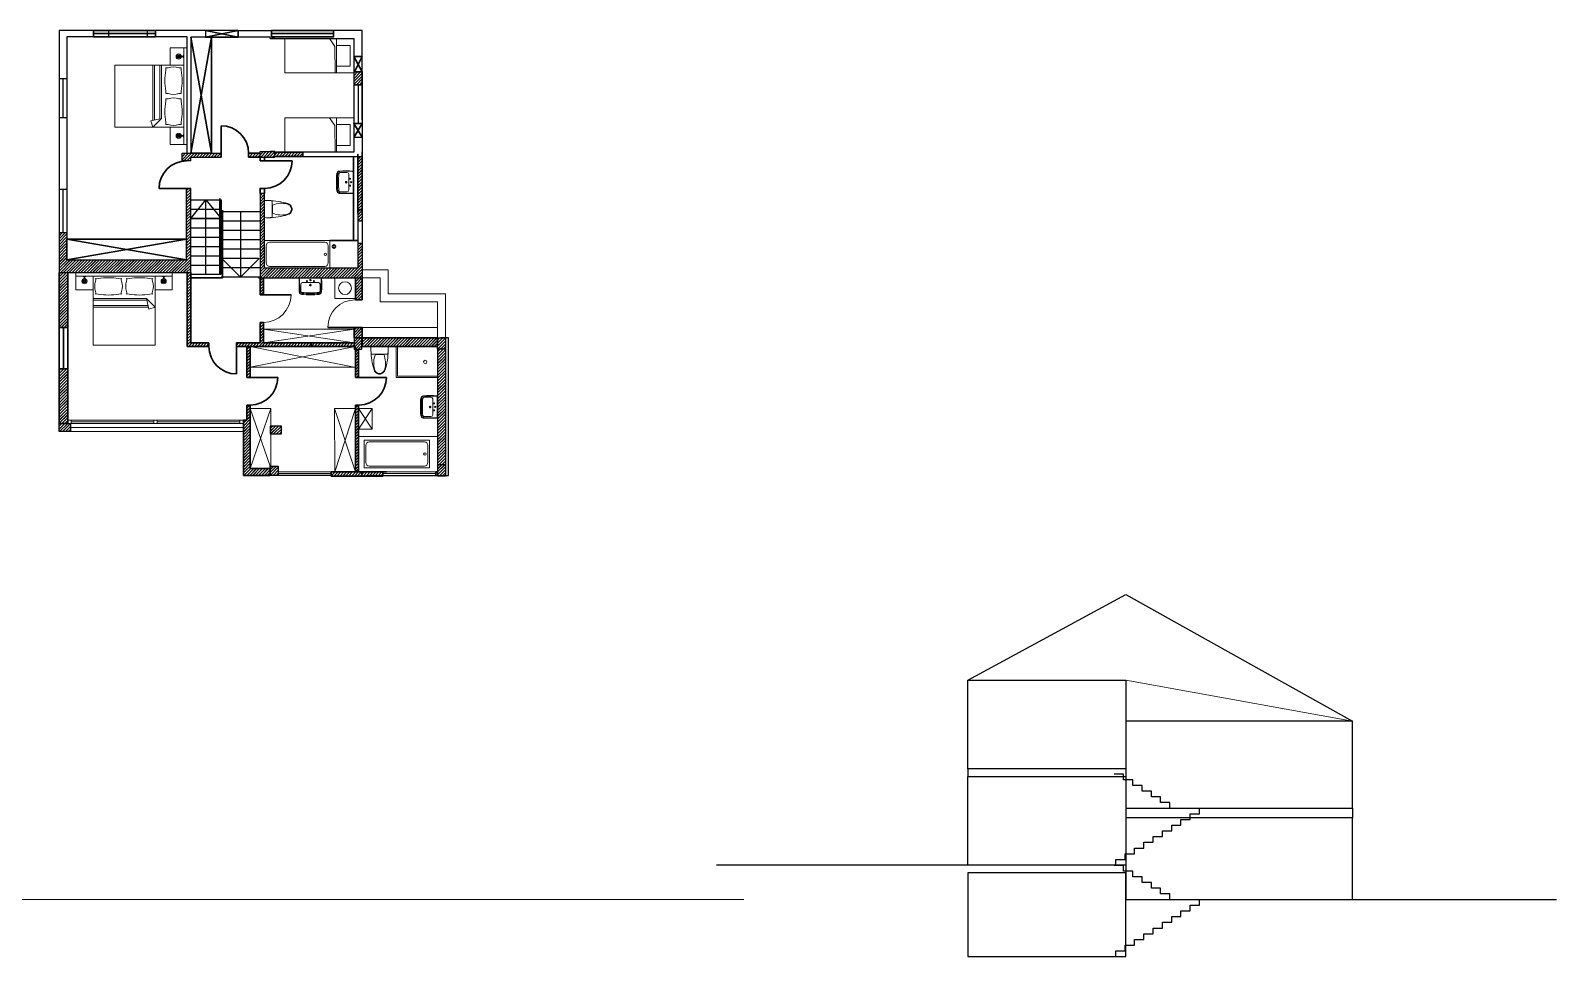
# Model space of a CAD drawing. Header units: millimetres. Extents: x -627 to 20370, y 1538 to 15679.
# Drawn here: x 3225 to 7651, y 5786 to 8471 of the extents above; entities that cross this region are included whole.
import ezdxf

# ---------------------------------------------------------------- set-up
doc = ezdxf.new("R2010")
doc.units = ezdxf.units.MM
for name, color, linetype, lineweight in [('blue', 160, 'Continuous', 5), ('furniture', 7, 'Continuous', 0), ('new', 3, 'Continuous', 30)]:
    doc.layers.add(name, color=color, linetype=linetype, lineweight=lineweight)
doc.layers.add('Hidden', color=5, linetype='Continuous')

# ---------------------------------------------------------------- blocks, each defined once
blk = doc.blocks.new('Pillow_top')
for centre, radius, start, end in [((-33.8, 58.5), 11.6, 251.1886, 288.8114), ((-48.5, 43.8), 11.6, 341.1886, 18.8114), ((0, -131.3), 181.3, 80.4727, 99.5273), ((33.8, 58.5), 11.6, 251.1886, 288.8114), ((48.5, 43.8), 11.6, 161.1886, 198.8114), ((6.2, 25), 46.3, 161.0754, 198.9246), ((-48.5, 6.2), 11.6, 341.1886, 18.8114), ((-33.8, -8.5), 11.6, 71.1886, 108.8114), ((0, 181.3), 181.3, 260.4727, 279.5273), ((33.8, -8.5), 11.6, 71.1886, 108.8114), ((48.5, 6.2), 11.6, 161.1886, 198.8114), ((-6.3, 25), 46.3, 341.0754, 18.9246)]:
    blk.add_arc(centre, radius, start, end)
blk = doc.blocks.new('Applique_Top')
for p, q in [((4, 0), (-4, 0)), ((-4, -1), (-4, 0)), ((-4, -1), (4, -1)), ((3.5, -11.5), (-3.5, -18.5)), ((-3.5, -11.5), (3.5, -18.5)), ((-1, -7.6), (-1, -1)), ((-1, -12.7), (-1, -10.1)), ((1, -7.6), (1, -1)), ((1, -12.7), (1, -10.1)), ((4, -1), (4, 0))]:
    blk.add_line(p, q)
for radius in [7.5, 5]:
    blk.add_circle((0, -15), radius)
blk.add_arc((0, -15), 2.5, 113.5782, 66.4218)
blk = doc.blocks.new('BED_180_modern')
for p, q in [((-50, 0), (0, 0)), ((-50, 0), (-50, -50)), ((-10, -280), (-10, 0)), ((0, 0), (0, -280)), ((-210, -230), (-210, -50)), ((-210, -50), (-10, -50)), ((-100, -210.1), (-100, -50)), ((-95, -209.1), (-95, -50)), ((-80, -206), (-80, -50)), ((-75, -205), (-75, -50)), ((-106.1, -211.4), (-75, -205)), ((-106.1, -211.4), (-100, -230)), ((-100, -230), (-75, -205)), ((-210, -230), (-10, -230)), ((-50, -280), (-50, -230)), ((-50, -280), (0, -280))]:
    blk.add_line(p, q)
at = {"rotation": 270}
for name, p in [('Applique_Top', (-10, -25)), ('Pillow_top', (-65, -185))]:
    blk.add_blockref(name, p, dxfattribs=at)
at = {"extrusion": (0, 0, -1), "zscale": -1, "rotation": 90}
for name, p in [('Pillow_top', (65, -95)), ('Applique_Top', (10, -255))]:
    blk.add_blockref(name, p, dxfattribs=at)
blk = doc.blocks.new('C3A8SA0P')
at = {"color": 0, "linetype": 'ByBlock'}
for p, q in [((-54.7, -22.9), (-70, 0)), ((-50, -30), (-50, 0)), ((-54.7, -22.9), (-54.4, -100)), ((-50, -20), (-10, -20)), ((-50, -100), (-50, -30)), ((-10, -20), (-10, -80)), ((-10, -80), (-50, -80))]:
    blk.add_line(p, q, dxfattribs=at)
blk.add_lwpolyline([(-200, 0), (0, 0), (0, -100), (-200, -100)], close=True, dxfattribs=at)
blk = doc.blocks.new('LAV-65')
at = {"color": 0}
for p, q in [((0.8, 32.5), (0.8, 62.1)), ((39.6, 63.2), (2.8, 64.1)), ((14, 32.5), (14, 55.7)), ((37.5, 60.7), (19, 60.7)), ((0.8, 32.5), (0.8, 2.9)), ((39.6, 1.8), (2.8, 0.9)), ((14, 32.5), (14, 9.3)), ((21.2, 32.5), (18, 32.5)), ((37.5, 4.3), (19, 4.3)), ((21.2, 32.5), (21.2, 35.6)), ((21.2, 32.5), (21.2, 29.3)), ((21.2, 32.5), (24.3, 32.5))]:
    blk.add_line(p, q, dxfattribs=at)
blk.add_lwpolyline([(0.2, 63), (0.2, 32.5), (0.2, 2, 0.270322), (1.8, 0, 0.012971), (41.3, 0, 0.351801), (48.6, 7.5, 0.023121), (49.7, 32.5, 0.023121), (48.6, 57.5, 0.351801), (41.3, 64.9, 0.012971), (1.8, 64.9, 0.270322)], format="xyb", close=True, dxfattribs=at)
for centre, radius in [((6.8, 32.5), 1.75), ((9.9, 42.5), 1.5), ((9.9, 22.5), 1.5), ((21.2, 32.5), 2.3)]:
    blk.add_circle(centre, radius, dxfattribs=at)
for centre, radius, start, end in [((2.8, 62.1), 2, 88.5836, 180), ((19, 55.7), 5, 90, 180), ((38, 55.8), 4.91, 20.305, 95.8759), ((39, 54.8), 8.41, 51.9374, 85.5914), ((-227.4, 33.3), 271.1, 359.8359, 5.134), ((37.3, 56.7), 8.31, 5.7358, 34.8602), ((-224.4, 33.3), 271.1, 359.8359, 5.134), ((2.8, 2.9), 2, 180, 271.4164), ((19, 9.3), 5, 180, 270), ((38, 9.2), 4.91, 264.1241, 339.695), ((39, 10.2), 8.41, 274.4086, 308.0626), ((-227.4, 31.7), 271.1, 354.866, 0.1641), ((37.3, 8.3), 8.31, 325.1398, 354.2642), ((-224.4, 31.7), 271.1, 354.866, 0.1641)]:
    blk.add_arc(centre, radius, start, end, dxfattribs=at)
blk = doc.blocks.new('toilete')
at = {"linetype": 'Continuous'}
for p, q in [((24.5, 0), (-24.5, 0)), ((23.3, -22.5), (-23.3, -22.5)), ((-12, -23.5), (12, -23.5))]:
    blk.add_line(p, q, dxfattribs=at)
blk.add_lwpolyline([(23.3, -22.5), (24.5, -16.8), (25.2, -11.4), (25.2, -5.6), (24.5, 0)])
for start, end in [(170.5377, 187.7399), (187.7399, 195.822)]:
    blk.add_arc((26.2, -8.5), 51.5, start, end, dxfattribs=at)
for centre, radius, start, end in [((177.4, -7.8), 202.5, 181.2224, 197.2477), ((49.8, -49.3), 66.9, 157.3737, 194.7786), ((-49.8, -49.3), 66.9, 345.2214, 22.6263), ((-177.4, -7.8), 202.5, 342.7523, 358.7776), ((1.4, -62.5), 18.2, 197.2477, 249.5476), ((2.6, -61.7), 18.1, 194.7786, 226.8543), ((0, -64.5), 14.3, 226.8543, 313.1457), ((0, -66.1), 14.3, 249.5476, 290.4524), ((-1.4, -62.5), 18.2, 290.4524, 342.7523), ((-2.6, -61.7), 18.1, 313.1457, 345.2214)]:
    blk.add_arc(centre, radius, start, end)
blk = doc.blocks.new('Bath1')
at = {"layer": 'furniture'}
blk.add_lwpolyline([(190, -80), (0, -80), (0, 0), (190, 0)], close=True, dxfattribs=at)
blk.add_lwpolyline([(175, -75), (15, -75, -0.414214), (5, -65), (5, -15, -0.414214), (15, -5), (175, -5, -0.414214), (185, -15), (185, -65, -0.414214)], format="xyb", close=True, dxfattribs=at)
blk.add_circle((176.1, -40), 3.44, dxfattribs=at)

msp = doc.modelspace()

# ---------------------------------------------------------------- hatches: boundary and pattern name
at = {"layer": 'blue'}
h = msp.add_hatch(dxfattribs=at)
h.set_pattern_fill('JIS_LC_20', color=256, scale=0.3)
h.set_pattern_definition([(45, (-14.6134, 3102.16), (-4.2426407, 4.2426407), []), (45, (-14.4934, 3102.16), (-4.2426407, 4.2426407), [])])
h.paths.add_polyline_path([(4187, 8350.9), (4164, 8350.9), (4162.3, 8350.9), (4162.3, 8347.9), (4162.3, 8313.8), (4187, 8313.8)])
h.paths.add_polyline_path([(4014.3, 8117.9), (3962.3, 8117.9), (3933.3, 8117.9), (3933.3, 8105.9), (4014.3, 8105.9)])
h.paths.add_polyline_path([(3933.3, 8119.8), (3919.3, 8119.8), (3890.3, 8119.8), (3890.3, 8103.9), (3933.3, 8103.9)])
h.paths.add_polyline_path([(3890.3, 8114.9), (3857.3, 8114.9), (3857.3, 8103.9), (3890.3, 8103.9)])
h.paths.add_polyline_path([(3777.3, 8114.9), (3689.3, 8114.9), (3679.3, 8114.9), (3664.3, 8114.9), (3664.3, 8092.9), (3689.3, 8092.9), (3689.3, 8103.9), (3777.3, 8103.9)])
h.paths.add_polyline_path([(4187, 8105.9), (4174.3, 8105.9), (4174.3, 7950.9), (4187, 7950.9)])
h.paths.add_polyline_path([(4187, 7940.9), (4187, 7950.9), (4174.3, 7950.9), (4174.3, 7940.9), (4174.3, 7918.9), (4187, 7918.9)])
h.paths.add_polyline_path([(4187, 7853.9), (4174.3, 7853.9), (4174.3, 7781.9), (4127.3, 7781.9), (4013.3, 7781.9), (3903.3, 7781.9), (3903.3, 7952.9), (3903.3, 7997.9), (3890.3, 7997.9), (3890.3, 7952.9), (3890.3, 7753.9), (4187, 7753.9)])
h.paths.add_polyline_path([(3689.3, 7988.9), (3689.3, 8012.9), (3677.3, 8012.9), (3677.3, 7805.9), (3330.3, 7805.9), (3330.3, 7865.9), (3330.3, 7883.9), (3307.3, 7883.9), (3307.3, 7768.9), (3689.3, 7768.9)])
h.paths.add_polyline_path([(4405, 7579.9), (4187, 7579.9), (4187, 7556.9), (4186.8, 7554.9), (4405, 7554.9)])
h.paths.add_polyline_path([(4186, 7579.9), (4163, 7579.9), (4163, 7564.9), (4163, 7554.9), (4167, 7554.9), (4167, 7546.9), (4186, 7546.9)])
h.paths.add_polyline_path([(4187, 7609.9), (4163, 7609.9), (4163, 7579.9), (4187, 7579.9)])
h.paths.add_polyline_path([(4187, 7753.9), (4167, 7753.9), (4167, 7693.9), (4167, 7689.9), (4187, 7689.9)])
h.paths.add_polyline_path([(4428, 7579.9), (4405, 7579.9), (4405, 7546.9), (4428, 7546.9)])
h.paths.add_polyline_path([(4428, 7546.9), (4405, 7546.9), (4405, 7211.9), (4428, 7211.9)])
h.paths.add_polyline_path([(4176, 7546.9), (4167, 7546.9), (4167, 7494.9), (4167, 7464.9), (4176, 7464.9)])
h.paths.add_polyline_path([(4039.3, 7564.9), (3900.3, 7564.9), (3900.3, 7604.9), (3900.3, 7624.3), (3890.3, 7624.3), (3890.3, 7564.9), (3822, 7564.9), (3822, 7554.9), (4039.3, 7554.9)])
h.paths.add_polyline_path([(4163, 7564.9), (4049.3, 7564.9), (4039.3, 7564.9), (4039.3, 7554.9), (4163, 7554.9)])
h.paths.add_polyline_path([(3900.3, 7753.9), (3890.3, 7753.9), (3890.3, 7704.3), (3900.3, 7704.3)])
h.paths.add_polyline_path([(3689.3, 7768.9), (3679.3, 7768.9), (3679.3, 7554.9), (3742, 7554.9), (3742, 7564.9), (3689.3, 7564.9)])
h.paths.add_polyline_path([(3862, 7554.9), (3852, 7554.9), (3852, 7464.9), (3862, 7464.9)])
h.paths.add_polyline_path([(4176, 7384.9), (4167, 7384.9), (4167, 7190.9), (4176, 7190.9)])
h.paths.add_polyline_path([(4247, 7190.9), (4186, 7190.9), (4186, 7178.9), (4247, 7178.9)])
h.paths.add_polyline_path([(4186, 7190.9), (4177, 7190.9), (4167, 7190.9), (4097, 7190.9), (4097, 7178.9), (4167, 7178.9), (4186, 7178.9)])
h.paths.add_polyline_path([(4428, 7211.9), (4405, 7211.9), (4405, 7180.9), (4414, 7180.9), (4428, 7180.9)])
h.paths.add_polyline_path([(4405, 7190.9), (4400.7, 7190.9), (4400.7, 7180.9), (4405, 7180.9)])
h.paths.add_polyline_path([(3943.3, 7207.9), (3919.3, 7207.9), (3919.3, 7180.9), (3943.3, 7180.9)])
h.paths.add_polyline_path([(3952.3, 7323.9), (3922, 7323.9), (3922, 7300.9), (3952.3, 7300.9)])
h.paths.add_polyline_path([(3862, 7374.9), (3862, 7384.9), (3852, 7384.9), (3852, 7340.9), (3842, 7340.9), (3842, 7180.9), (3919.3, 7180.9), (3919.3, 7200.9), (3862, 7200.9)])
h.paths.add_polyline_path([(3332.3, 7768.9), (3307.3, 7768.9), (3307.3, 7609.9), (3332.3, 7609.9)])
h.paths.add_polyline_path([(3332.3, 7489.9), (3307.3, 7489.9), (3307.3, 7330.9), (3332.3, 7330.9), (3332.3, 7340.9)])
h.paths.add_polyline_path([(3340.3, 7330.9), (3332.3, 7330.9), (3307.3, 7330.9), (3307.3, 7307.9), (3340.3, 7307.9)])

# ---------------------------------------------------------------- linework, layer by layer
for p, q in [((3450.3, 8452.9), (3330.3, 8452.9)), ((3330.3, 8452.9), (3330.3, 8330.9)), ((3563.3, 8452.9), (3450.3, 8452.9)), ((3679.3, 8452.9), (3563.3, 8452.9)), ((3679.3, 8114.9), (3679.3, 8452.9)), ((3330.3, 8330.9), (3330.3, 8217.9)), ((4187, 8211.9), (4187, 8350.9)), ((4187, 8350.9), (4187, 8160.9)), ((3330.3, 8217.9), (3330.3, 7805.9)), ((4187, 8160.9), (4162.3, 8160.9)), ((4027.3, 8105.9), (4037.3, 8105.9)), ((4037.3, 8105.9), (4187, 8105.9)), ((3689.3, 8092.9), (3664.3, 8092.9)), ((3677.3, 7805.9), (3677.3, 8012.9)), ((4174.3, 7940.9), (4174.3, 7918.9)), ((4174.3, 7918.9), (4187, 7918.9)), ((4174.3, 7853.9), (4174.3, 7781.9)), ((3330.3, 7805.9), (3677.3, 7805.9)), ((3307.3, 7768.9), (3689.3, 7768.9)), ((3886, 7753.9), (4187, 7753.9)), ((4127.3, 7781.9), (4013.3, 7781.9)), ((4174.3, 7781.9), (4127.3, 7781.9)), ((4186, 7579.9), (4163, 7579.9)), ((4163, 7579.9), (4163, 7546.9)), ((4186, 7546.9), (4186, 7579.9)), ((4405, 7578.9), (4405, 7559.9)), ((4163, 7546.9), (4186, 7546.9)), ((4405, 7546.9), (4405, 7211.9)), ((4428, 7546.9), (4428, 7211.9)), ((3919.3, 7180.9), (3919.3, 7207.9)), ((3919.3, 7207.9), (3943.3, 7207.9)), ((3943.3, 7180.9), (3919.3, 7180.9)), ((3943.3, 7207.9), (3943.3, 7180.9)), ((4405, 7211.9), (4405, 7178.9))]:
    msp.add_line(p, q)
for points in [[(3450.3, 8470.9), (3330.3, 8470.9), (3307.3, 8470.9), (3307.3, 7765.9)], [(3563.3, 8470.9), (3450.3, 8470.9), (3450.3, 8452.9)], [(3732.3, 8470.9), (3563.3, 8470.9), (3563.3, 8452.9)], [(3732.3, 8451.9), (3827.3, 8451.9), (3827.3, 8470.9), (3933.3, 8470.9)], [(3827.3, 8470.9), (3732.3, 8470.9), (3732.3, 8451.9)], [(4187, 8395.9), (4187, 8447.9), (4187, 8470.9), (3933.3, 8470.9)], [(3919.3, 8447.9), (3919.3, 8451.9), (3689.3, 8451.9), (3689.3, 8114.9)], [(3933.3, 8447.9), (3967.3, 8447.9), (4080.3, 8447.9), (4162.3, 8447.9), (4162.3, 8395.9), (4162.3, 8350.9), (4162.3, 8211.9), (4162.3, 8160.9)], [(4162.3, 8350.9), (4187, 8350.9), (4187, 8395.9)], [(3330.3, 8330.9), (3307.3, 8330.9)], [(3318.8, 8217.9), (3318.8, 8330.9)], [(4187, 8313.8), (4187, 8200.8), (4164, 8200.8)], [(4175.5, 8313.8), (4175.5, 8200.8)], [(3330.3, 8217.9), (3307.3, 8217.9)], [(4187, 8200.8), (4187, 8122.8)], [(4162.3, 8160.9), (4162.3, 8117.9), (4014.3, 8117.9), (4014.3, 8105.9)], [(3664.3, 8092.9), (3664.3, 8114.9), (3679.3, 8114.9)], [(3679.3, 8114.9), (3689.3, 8114.9), (3777.3, 8114.9)], [(3679.3, 8114.9), (3689.3, 8114.9)], [(3689.3, 8092.9), (3689.3, 8103.9), (3777.3, 8103.9)], [(3890.3, 8103.9), (3933.3, 8103.9), (3933.3, 8119.8)], [(3890.3, 8103.9), (3890.3, 8119.8), (3919.3, 8119.8)], [(4014.3, 8105.9), (4027.3, 8105.9)], [(4187, 8122.8), (4187, 8115.9)], [(3689.3, 7979.9), (3689.3, 8012.9)], [(3330.3, 8009.9), (3307.3, 8009.9)], [(3318.8, 7883.9), (3318.8, 8009.9)], [(3689.3, 7765.9), (3689.3, 7988.9)], [(3903.3, 7952.9), (3903.3, 7997.9), (3890.3, 7997.9), (3890.3, 7952.9)], [(3890.3, 7952.9), (3890.3, 7753.9)], [(3903.3, 7781.9), (3903.3, 7952.9)], [(4187, 7940.9), (4187, 7753.9)], [(3330.3, 7883.9), (3307.3, 7883.9)], [(4174.3, 7918.9), (4174.3, 7853.9), (4187, 7853.9)], [(3689.3, 7763.9), (3689.3, 7765.9)], [(4013.3, 7781.9), (3903.3, 7781.9)], [(4405, 7579.9), (4428, 7579.9), (4428, 7546.9), (4405, 7546.9), (4405, 7579.9)], [(3307.3, 7307.9), (3307.3, 7330.9), (3340.3, 7330.9), (3340.3, 7307.9), (3307.3, 7307.9)], [(3919.3, 7300.9), (3952.3, 7300.9), (3952.3, 7323.9), (3919.3, 7323.9), (3919.3, 7300.9)], [(4405, 7211.9), (4428, 7211.9), (4428, 7178.9), (4405, 7178.9)], [(5944.1, 6586.7), (6402.1, 6835.7), (7060.1, 6467.7)], [(6402.1, 6329.7), (5944.1, 6329.7), (5944.1, 6586.7), (6402.1, 6586.7), (6402.1, 6329.7)], [(6402.1, 6215.7), (7060.1, 6215.7), (7060.1, 6467.7), (6402.1, 6467.7), (6402.1, 6215.7)], [(5944.1, 6329.7), (5944.1, 6307.7)], [(6402.1, 6050.7), (5944.1, 6050.7), (5944.1, 6307.7), (6402.1, 6307.7), (6402.1, 6050.7)], [(6395.1, 6298.2), (6395.1, 6314.7), (6368.1, 6314.7)], [(6422.1, 6281.7), (6422.1, 6298.2), (6395.1, 6298.2)], [(6449.1, 6265.2), (6449.1, 6281.7), (6422.1, 6281.7)], [(6476.1, 6248.7), (6476.1, 6265.2), (6449.1, 6265.2)], [(6503.1, 6232.2), (6503.1, 6248.7), (6476.1, 6248.7)], [(6530.1, 6215.7), (6530.1, 6232.2), (6503.1, 6232.2)], [(6589.1, 6182.7), (6589.1, 6199.2), (6616.1, 6199.2)], [(6616.1, 6199.2), (6616.1, 6215.7), (6643.1, 6215.7)], [(7060.1, 6215.7), (7060.1, 6187.7)], [(6402.1, 5950.7), (7060.1, 5950.7), (7060.1, 6187.7), (6402.1, 6187.7), (6402.1, 5950.7)], [(6535.1, 6149.7), (6535.1, 6166.2), (6562.1, 6166.2)], [(6562.1, 6166.2), (6562.1, 6182.7), (6589.1, 6182.7)], [(6454.1, 6100.2), (6454.1, 6116.7), (6481.1, 6116.7)], [(6481.1, 6116.7), (6481.1, 6133.2), (6508.1, 6133.2)], [(6508.1, 6133.2), (6508.1, 6149.7), (6535.1, 6149.7)], [(6373.1, 6050.7), (6373.1, 6067.2), (6400.1, 6067.2)], [(6400.1, 6067.2), (6400.1, 6083.7), (6427.1, 6083.7)], [(6427.1, 6083.7), (6427.1, 6100.2), (6454.1, 6100.2)], [(5944.1, 6050.7), (5214.2, 6050.7)], [(5944.1, 5785.7), (6402.1, 5785.7), (6402.1, 6028.7), (5944.1, 6028.7), (5944.1, 5785.7)], [(6395.1, 6033.2), (6395.1, 6049.7), (6368.1, 6049.7)], [(6422.1, 6016.7), (6422.1, 6033.2), (6395.1, 6033.2)], [(6449.1, 6000.2), (6449.1, 6016.7), (6422.1, 6016.7)], [(6476.1, 5983.7), (6476.1, 6000.2), (6449.1, 6000.2)], [(6503.1, 5967.2), (6503.1, 5983.7), (6476.1, 5983.7)], [(6530.1, 5950.7), (6530.1, 5967.2), (6503.1, 5967.2)], [(6589.1, 5917.7), (6589.1, 5934.2), (6616.1, 5934.2)], [(6616.1, 5934.2), (6616.1, 5950.7), (6643.1, 5950.7)], [(7060.1, 5950.7), (7651.5, 5950.7)], [(6535.1, 5884.7), (6535.1, 5901.2), (6562.1, 5901.2)], [(6562.1, 5901.2), (6562.1, 5917.7), (6589.1, 5917.7)], [(6454.1, 5835.2), (6454.1, 5851.7), (6481.1, 5851.7)], [(6481.1, 5851.7), (6481.1, 5868.2), (6508.1, 5868.2)], [(6508.1, 5868.2), (6508.1, 5884.7), (6535.1, 5884.7)], [(6373.1, 5785.7), (6373.1, 5802.2), (6400.1, 5802.2)], [(6400.1, 5802.2), (6400.1, 5818.7), (6427.1, 5818.7)], [(6427.1, 5818.7), (6427.1, 5835.2), (6454.1, 5835.2)]]:
    msp.add_lwpolyline(points)
msp.add_line((4187, 7753.9), (4239, 7753.9), dxfattribs=at)
for points in [[(4107, 7693.9), (4167, 7693.9), (4167, 7753.9), (4107, 7753.9)], [(4176, 7374.9), (4176, 7314.9), (4216, 7314.9), (4216, 7374.9)], [(3332.3, 7330.9), (3342.1, 7330.9), (3342.1, 7340.9), (3332.3, 7340.9)], [(3582.2, 7330.9), (3592.1, 7330.9), (3592.1, 7340.9), (3582.2, 7340.9)], [(3832.2, 7330.9), (3842, 7330.9), (3842, 7340.9), (3832.2, 7340.9)]]:
    msp.add_lwpolyline(points, close=True, dxfattribs=at)
for points in [[(4187, 7776.9), (4262, 7776.9)], [(4239, 7753.9), (4239, 7683.9), (4405, 7683.9), (4405, 7578.9)], [(4262, 7776.9), (4262, 7706.9), (4428, 7706.9), (4428, 7578.9)], [(3900.3, 7564.9), (3900.3, 7604.9), (4163, 7604.9), (4163, 7564.9), (3900.3, 7604.9), (4163, 7604.9), (3900.3, 7564.9)], [(4187, 7609.9), (4405, 7609.9)], [(3862, 7554.9), (4167, 7554.9), (4167, 7494.9), (3862, 7494.9)], [(3862, 7494.9), (4167, 7554.9)], [(3862, 7554.9), (4163, 7494.9)], [(4405, 7464.9), (4285, 7464.9), (4285, 7554.9)], [(4405, 7468.9), (4289, 7468.9), (4289, 7554.9)], [(3862, 7374.9), (3922, 7374.9), (3922, 7207.9)], [(3922, 7374.9), (3862, 7200.9), (3862, 7374.9), (3919.3, 7207.9)], [(4167, 7374.9), (4106.3, 7374.9), (4107, 7190.9), (4167, 7190.9), (4106.3, 7374.9), (4167, 7374.9), (4107, 7190.9)], [(4216, 7374.9), (4176, 7314.9)], [(4216, 7314.9), (4176, 7374.9)], [(3332.3, 7340.9), (3842, 7340.9)], [(3332.3, 7330.9), (3842, 7330.9)], [(3340.3, 7319.4), (3842, 7319.4)], [(3340.3, 7307.9), (3842, 7307.9)], [(3342.1, 7335.9), (3582.2, 7335.9)], [(3592.1, 7335.9), (3832.2, 7335.9)], [(4176, 7273.6), (4176, 7293.6), (4405, 7293.6)], [(3943.3, 7190.9), (4097, 7190.9)], [(3943.3, 7185.9), (4097, 7185.9)], [(4400.7, 7190.9), (4247, 7190.9)], [(4400.7, 7185.9), (4247, 7185.9)], [(7060.1, 6467.7), (6402.1, 6586.7)], [(5293.5, 5950.7), (-626.7, 5950.7)]]:
    msp.add_lwpolyline(points, dxfattribs=at)
for centre, radius in [((4137, 7723.9), 18.6), ((4369.6, 7509.9), 4.8)]:
    msp.add_circle(centre, radius, dxfattribs=at)
for centre, start, end in [((3900.3, 7704.3), 270, 0), ((4167, 7609.9), 90, 180)]:
    msp.add_arc(centre, 80, start, end, dxfattribs=at)
at = {"layer": 'Hidden'}
for p, q in [((3890.3, 7944.9), (3777.3, 7944.9)), ((3833.8, 7944.9), (3833.8, 7755.9)), ((3890.3, 7917.9), (3777.3, 7917.9)), ((3890.3, 7890.9), (3777.3, 7890.9)), ((3890.3, 7863.9), (3777.3, 7863.9)), ((3890.3, 7836.9), (3777.3, 7836.9)), ((3886, 7809.9), (3777.3, 7809.9)), ((3833.8, 7755.9), (3888.1, 7809.9)), ((3890.3, 7782.9), (3777.3, 7782.9)), ((3890.3, 7755.9), (3777.3, 7755.9)), ((4097, 7180.9), (3943.3, 7180.9)), ((4247, 7180.9), (4400.7, 7180.9))]:
    msp.add_line(p, q, dxfattribs=at)
for points in [[(3689.3, 7979.9), (3777.3, 7979.9), (3777.3, 7952.9)], [(3733.3, 7763.9), (3733.3, 7979.9), (3777.3, 7925.9), (3689.3, 7925.9), (3733.3, 7979.9)], [(3689.3, 7952.9), (3777.3, 7952.9), (3777.3, 7925.9)], [(3689.3, 7925.9), (3777.3, 7925.9), (3777.3, 7898.9)], [(3689.3, 7898.9), (3777.3, 7898.9), (3777.3, 7871.9)], [(3689.3, 7871.9), (3777.3, 7871.9), (3777.3, 7844.9)], [(3689.3, 7844.9), (3777.3, 7844.9), (3777.3, 7817.9)], [(3689.3, 7817.9), (3777.3, 7817.9), (3777.3, 7790.9)], [(3779.5, 7809.9), (3833.8, 7755.9)], [(3689.3, 7790.9), (3777.3, 7790.9), (3777.3, 7763.9)], [(3689.3, 7763.9), (3777.3, 7763.9)], [(4198, 7180.9), (4414, 7180.9), (4437, 7180.9), (4437, 7579.9), (4414, 7579.9)], [(3919.3, 7203.9), (3919.3, 7180.9)]]:
    msp.add_lwpolyline(points, dxfattribs=at)
at = {"layer": 'new'}
for p, q in [((4087, 7609.9), (4167, 7609.9)), ((4163, 7609.9), (4187, 7609.9)), ((4163, 7579.9), (4163, 7609.9)), ((4187, 7579.9), (4163, 7579.9)), ((4187, 7609.9), (4187, 7579.9))]:
    msp.add_line(p, q, dxfattribs=at)
for points in [[(3506.8, 8452.9), (3586.8, 8452.9), (3586.8, 8470.9), (3406.8, 8470.9), (3406.8, 8452.9), (3506.8, 8452.9)], [(3406.8, 8461.9), (3586.8, 8461.9)], [(3732.3, 8451.9), (3827.3, 8470.9), (3827.3, 8451.9), (3732.3, 8470.9)], [(4023.8, 8452.9), (4103.8, 8452.9), (4103.8, 8470.9), (3923.8, 8470.9), (3923.8, 8452.9), (4023.8, 8452.9)], [(3923.8, 8461.9), (4103.8, 8461.9)], [(3749.3, 8114.9), (3749.3, 8451.9), (3689.3, 8114.9), (3749.3, 8114.9), (3689.3, 8451.9)], [(3933.3, 8447.9), (3919.3, 8447.9)], [(4187, 8395.9), (4162.3, 8395.9)], [(4162.3, 8395.9), (4187, 8350.9), (4164, 8350.9), (4187, 8395.9)], [(4187, 8313.8), (4162.3, 8313.8)], [(3777.3, 8114.9), (3777.3, 8194.9)], [(4162.3, 8160.9), (4187, 8200.8), (4162.3, 8200.8), (4187, 8161.8)], [(3777.3, 8114.9), (3777.3, 8103.9)], [(3890.3, 8103.9), (3857.3, 8103.9), (3857.3, 8114.9), (3890.3, 8114.9)], [(3890.3, 8092.9), (3903.3, 8092.9), (3903.3, 8103.9)], [(3890.3, 8103.9), (3890.3, 8092.9)], [(3919.3, 8119.8), (3933.3, 8119.8)], [(4014.3, 8105.9), (4014.3, 8117.9), (3933.3, 8117.9)], [(4014.3, 8105.9), (3933.3, 8105.9)], [(4161.6, 7861.9), (4161.6, 8105.9)], [(4174.3, 7950.9), (4174.3, 8112.2), (4174.3, 8105.9)], [(4187, 8119.4), (4187, 7940.9)], [(3903.3, 8092.9), (3983.3, 8092.9)], [(3677.3, 8012.9), (3597.3, 8012.9)], [(3890.3, 7997.9), (3890.3, 8012.9), (3903.3, 8012.9), (3903.3, 7997.9)], [(3773.6, 7983.7), (3773.6, 7763.9)], [(3689.3, 7753.9), (3777.3, 7753.9), (3781.3, 7753.9), (3781.3, 7950.2)], [(4187, 7950.9), (4174.3, 7950.9), (4174.3, 7940.9)], [(3330.3, 7865.9), (3677.3, 7865.9), (3330.3, 7805.9), (3330.3, 7865.9), (3677.3, 7805.9)], [(4093.3, 7861.9), (4174.3, 7861.9)], [(3307.3, 7768.9), (3307.3, 7330.9), (3332.3, 7330.9), (3332.3, 7768.9)], [(3742, 7554.9), (3679.3, 7554.9), (3679.3, 7768.9)], [(3742, 7564.9), (3689.3, 7564.9), (3689.3, 7768.9)], [(3890.3, 7753.9), (3890.3, 7704.3)], [(3890.3, 7753.9), (3890.3, 7704.3)], [(3900.3, 7753.9), (3900.3, 7704.3)], [(4167, 7753.9), (4167, 7689.9)], [(4187, 7753.9), (4187, 7689.9)], [(3890.3, 7704.3), (3900.3, 7704.3)], [(3900.3, 7704.3), (3980.3, 7704.3)], [(4167, 7689.9), (4187, 7689.9)], [(3890.3, 7624.3), (3890.3, 7564.9)], [(3890.3, 7624.3), (3900.3, 7624.3)], [(3900.3, 7624.3), (3900.3, 7564.9)], [(3332.3, 7609.9), (3307.3, 7609.9)], [(3319.8, 7489.9), (3319.8, 7609.9)], [(4163, 7579.9), (4405, 7579.9)], [(4187, 7579.9), (4187, 7556.9)], [(3742, 7564.9), (3742, 7554.9)], [(3890.3, 7564.9), (3822, 7564.9)], [(3822, 7564.9), (3822, 7554.9)], [(4039.3, 7554.9), (3822, 7554.9)], [(3822, 7554.9), (3822, 7474.9)], [(3852, 7464.9), (3852, 7554.9)], [(3862, 7464.9), (3862, 7554.9)], [(4049.3, 7564.9), (3900.3, 7564.9)], [(4039.3, 7564.9), (4039.3, 7554.9), (4049.3, 7554.9)], [(4049.3, 7564.9), (4163, 7564.9)], [(4049.3, 7554.9), (4163, 7554.9)], [(4167, 7546.9), (4167, 7538.9)], [(4167, 7538.9), (4167, 7464.9)], [(4176, 7464.9), (4176, 7546.9)], [(4186, 7554.9), (4405, 7554.9)], [(3332.3, 7489.9), (3307.3, 7489.9)], [(3862, 7464.9), (3852, 7464.9)], [(3862, 7464.9), (3942, 7464.9)], [(4177, 7464.9), (4167, 7464.9)], [(4177, 7464.9), (4257, 7464.9)], [(3852, 7340.9), (3852, 7384.9)], [(3862, 7384.9), (3852, 7384.9)], [(3862, 7200.9), (3862, 7384.9)], [(4167, 7384.9), (4167, 7190.9)], [(4177, 7384.9), (4167, 7384.9)], [(4186, 7190.9), (4176, 7190.9), (4176, 7384.9)], [(3842, 7180.9), (3842, 7340.9)], [(3842, 7340.9), (3852, 7340.9)], [(3919.3, 7180.9), (3842, 7180.9)], [(3919.3, 7200.9), (3862, 7200.9)], [(4097, 7190.9), (4097, 7178.9), (4167, 7178.9)], [(4097, 7190.9), (4167, 7190.9)], [(4167, 7178.9), (4186, 7178.9), (4186, 7190.9)], [(4177, 7190.9), (4167, 7190.9)], [(4177, 7190.9), (4257, 7190.9)], [(4247, 7190.9), (4247, 7178.9), (4177, 7178.9)], [(4247, 7190.9), (4177, 7190.9)], [(4400.7, 7190.9), (4400.7, 7180.9), (4405, 7180.9)], [(4400.7, 7190.9), (4405, 7190.9)]]:
    msp.add_lwpolyline(points, dxfattribs=at)
msp.add_lwpolyline([(3689.3, 8012.9), (3677.3, 8012.9), (3597.3, 8012.9)], close=True, dxfattribs=at)
msp.add_circle((4105, 7844.4), 4.55, dxfattribs=at)
for centre, start, end in [((3777.3, 8114.9), 0, 90), ((3677.3, 8012.9), 90, 180), ((3903.3, 8092.9), 270, 0), ((3822, 7554.9), 180, 270), ((3862, 7464.9), 270, 0), ((4177, 7464.9), 270, 0)]:
    msp.add_arc(centre, 80, start, end, dxfattribs=at)

# ---------------------------------------------------------------- block references
at = {"layer": 'blue'}
for name, p in [('BED_180_modern', (3679.3, 8420.5)), ('C3A8SA0P', (4162.3, 8447.9)), ('C3A8SA0P', (4162.3, 8217.9)), ('Bath1', (4192.4, 7282.7))]:
    msp.add_blockref(name, p, dxfattribs=at)
at = {"layer": 'blue', "xscale": -1}
for name, p, rotation in [('toilete', (3903.3, 7952.9), 89.99999795954666), ('Bath1', (3903.3, 7781.9), 180)]:
    msp.add_blockref(name, p, dxfattribs=dict(at, rotation=rotation))
at = {"layer": 'blue'}
for name, p, rotation in [('BED_180_modern', (3355.9, 7768.9), 90), ('toilete', (4237.2, 7554.9), 2.040453316201499e-06)]:
    msp.add_blockref(name, p, dxfattribs=dict(at, rotation=rotation))
at = {"layer": 'furniture', "xscale": -1}
for p in [(4161.6, 7998.5), (4405.2, 7346.9)]:
    msp.add_blockref('LAV-65', p, dxfattribs=at)
at = {"layer": 'furniture', "xscale": -1, "rotation": 90}
msp.add_blockref('LAV-65', (4069, 7754), dxfattribs=at)

doc.saveas('drawing.dxf')
